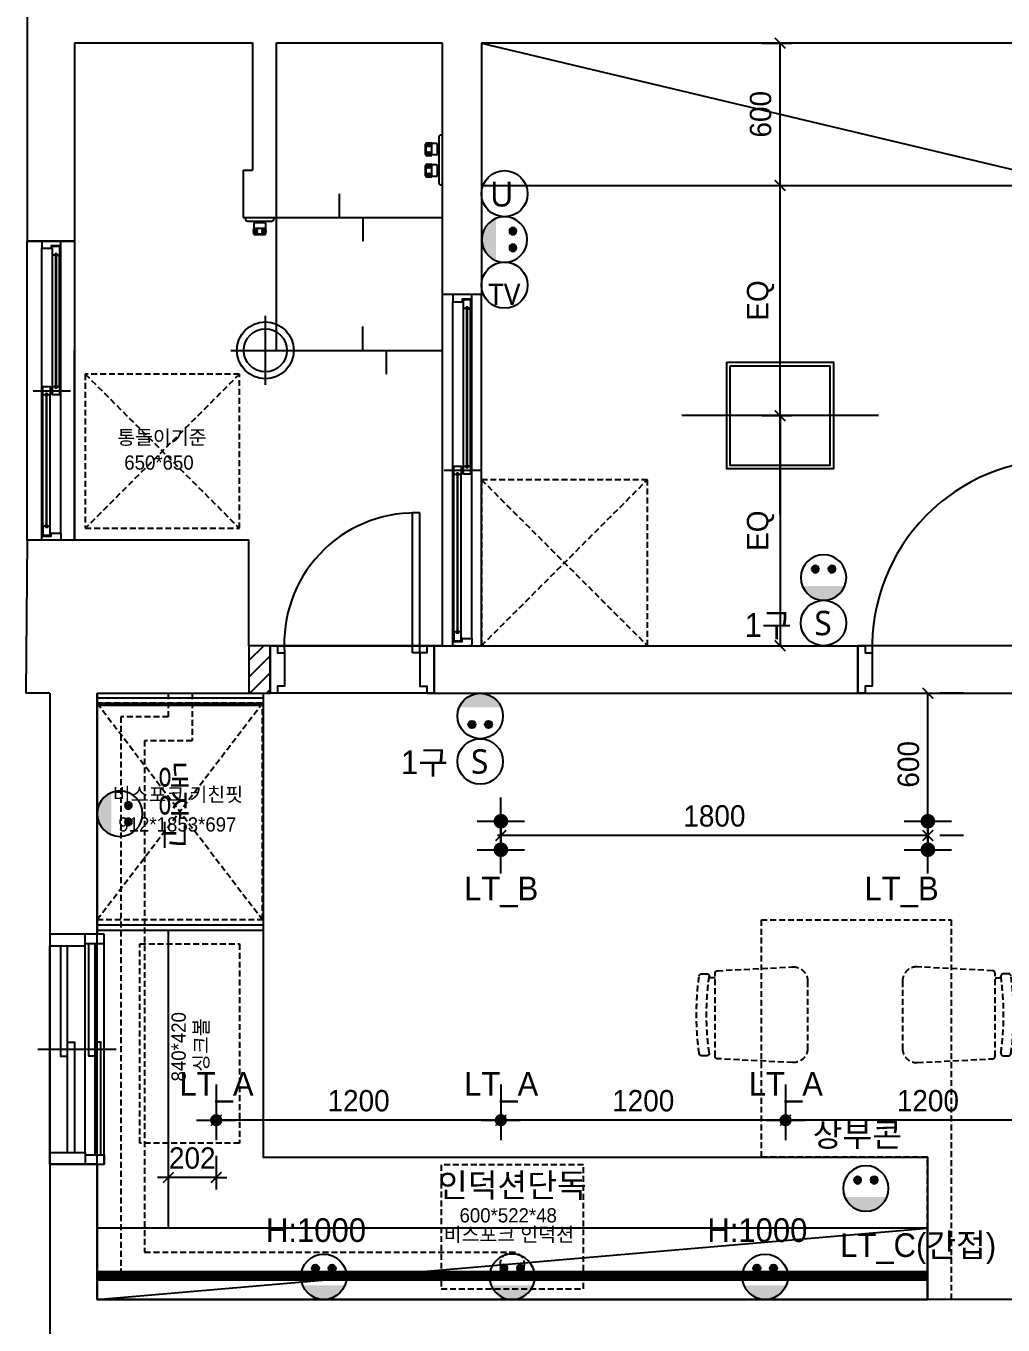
# Model space of a CAD drawing. Header units: inches. Extents: x 69359 to 144970, y -4972 to 56514.
# Drawn here: x 101406 to 105525, y 29108 to 34583 of the extents above; entities that cross this region are included whole.
import ezdxf
from ezdxf.enums import TextEntityAlignment as Align

# ---------------------------------------------------------------- set-up
doc = ezdxf.new("R2010")
doc.units = ezdxf.units.IN
doc.header["$LTSCALE"] = 50
doc.header["$MEASUREMENT"] = 0
doc.linetypes.add('DASHED', pattern=[0.75, 0.5, -0.25])
doc.linetypes.add('HID', pattern=[2.5, 1.5, -1])
for name, color, linetype in [('02-WAL', 2, 'Continuous'), ('03-WAL NEW', 3, 'Continuous'), ('04-WIN', 4, 'Continuous'), ('06-FUR', 6, 'Continuous'), ('06-LIGHT', 4, 'Continuous'), ('07-DIM', 5, 'Continuous'), ('07-DIM WAL', 5, 'Continuous'), ('CEIL-LIGHT', 7, 'Continuous'), ('fin', 5, 'Continuous'), ('FUR', 8, 'DASHED'), ('RC-LIGHT', 7, 'Continuous'), ('도면층4', 4, 'Continuous'), ('도면층5', 5, 'Continuous'), ('설비', 7, 'Continuous')]:
    doc.layers.add(name, color=color, linetype=linetype)
doc.styles.get("Standard").update_dxf_attribs({"font": 'txt.shx', "bigfont": 'whgtxt.shx'})
doc.styles.add('YOURNAME', font='HY울릉도M.TTF')
doc.styles.add('코레일둥고', font='Korail_Round_Gothic_Medium.ttf')
doc.dimstyles.new('YOURNAME-50', dxfattribs={"dimscale": 50, "dimtxt": 1.8, "dimasz": 0.9, "dimexe": 1, "dimexo": 3, "dimgap": 0.7, "dimtad": 1, "dimdec": 0, "dimzin": 0, "dimdsep": 46, "dimtxsty": 'YOURNAME', "dimblk": 'ARCHTICK', "dimcen": 0, "dimclrd": 1, "dimclre": 1, "dimclrt": 7, "dimadec": 0, "dimazin": 0, "dimtfac": 1, "dimtdec": 0, "dimtix": 1, "dimtmove": 2, "dimatfit": 3, "dimldrblk": 'ARCHTICK', "dimfxl": 1, "dimtolj": 1, "dimtzin": 0, "dimarcsym": 0})

# ---------------------------------------------------------------- blocks, each defined once
blk = doc.blocks.new('A$C004A4CAE')
at = {"layer": 'fin', "color": 6}
for p, q in [((36, 69), (36, 70)), ((84, 69), (36, 69)), ((51, 63), (36, 63)), ((51, 57), (36, 57)), ((82, 72), (38, 72)), ((84, 63), (69, 63)), ((84, 57), (69, 57)), ((84, 69), (84, 70)), ((126, 69), (126, 70)), ((174, 69), (126, 69)), ((141, 63), (126, 63)), ((141, 57), (126, 57)), ((172, 72), (128, 72)), ((174, 63), (159, 63)), ((174, 57), (159, 57)), ((174, 69), (174, 70)), ((0, 0), (0, 5)), ((200, 15), (10, 15)), ((51, 51), (36, 51)), ((36, 23), (36, 45)), ((84, 45), (36, 45)), ((82, 21), (38, 21)), ((43, 15), (43, 21)), ((84, 51), (69, 51)), ((77, 15), (77, 21)), ((84, 23), (84, 45)), ((141, 51), (126, 51)), ((174, 45), (126, 45)), ((126, 23), (126, 45)), ((172, 21), (128, 21)), ((133, 15), (133, 21)), ((174, 51), (159, 51)), ((167, 15), (167, 21)), ((174, 23), (174, 45)), ((210, 0), (210, 5))]:
    blk.add_line(p, q, dxfattribs=at)
for centre, radius, start, end in [((36, 66), 3, 90, 270), ((36, 60), 3, 90, 270), ((36, 54), 3, 90, 270), ((38, 70), 2, 90, 180), ((51, 66), 3, 90, 270), ((51, 60), 3, 90, 270), ((51, 54), 3, 90, 270), ((69, 66), 3, 270, 90), ((69, 60), 3, 270, 90), ((69, 54), 3, 270, 90), ((82, 70), 2, 0, 90), ((84, 66), 3, 270, 90), ((84, 60), 3, 270, 90), ((84, 54), 3, 270, 90), ((126, 66), 3, 90, 270), ((126, 60), 3, 90, 270), ((126, 54), 3, 90, 270), ((128, 70), 2, 90, 180), ((141, 66), 3, 90, 270), ((141, 60), 3, 90, 270), ((141, 54), 3, 90, 270), ((159, 66), 3, 270, 90), ((159, 60), 3, 270, 90), ((159, 54), 3, 270, 90), ((172, 70), 2, 0, 90), ((174, 66), 3, 270, 90), ((174, 60), 3, 270, 90), ((174, 54), 3, 270, 90), ((10, 5), 10, 90, 180), ((36, 48), 3, 90, 270), ((38, 23), 2, 180, 270), ((51, 48), 3, 90, 270), ((69, 48), 3, 270, 90), ((82, 23), 2, 270, 0), ((84, 48), 3, 270, 90), ((126, 48), 3, 90, 270), ((128, 23), 2, 180, 270), ((141, 48), 3, 90, 270), ((159, 48), 3, 270, 90), ((172, 23), 2, 270, 0), ((174, 48), 3, 270, 90), ((200, 5), 10, 0, 90)]:
    blk.add_arc(centre, radius, start, end, dxfattribs=at)
blk = doc.blocks.new('flll')
at = {"layer": '03-WAL NEW'}
h = blk.add_hatch(dxfattribs=at)
h.set_pattern_fill('_USER', color=8, scale=50, angle=45, pattern_type=0)
h.set_pattern_definition([(45, (10, 0), (-35.35534, 35.35534), [])])
h.paths.add_polyline_path([(119160.3, 31243.2), (119070.3, 31243.2), (119070.3, 31043.2), (119160.3, 31043.2)])
blk.add_line((119185.3, 33048.2), (119885.3, 33048.2))
at = {"layer": '02-WAL'}
for p, q in [((118135.3, 33983.2), (118135.3, 32948.2)), ((118335.3, 33784.2), (118335.3, 32948.2)), ((118335.3, 33784.2), (119085.3, 33784.2)), ((119085.3, 33784.2), (119085.3, 33248.2)), ((119185.3, 33784.2), (119185.3, 33048.2)), ((119185.3, 33784.2), (119885.3, 33784.2)), ((119885.3, 33784.2), (119885.3, 32723.2)), ((122572.3, 33783.2), (120050.3, 33783.2)), ((120050.3, 33783.2), (120050.3, 32723.2)), ((119045.3, 33248.2), (119045.3, 33048.2)), ((119045.3, 33248.2), (119085.3, 33248.2)), ((119045.3, 33048.2), (119185.3, 33048.2)), ((118335.3, 32948.2), (118135.3, 32948.2)), ((120050.3, 32723.2), (119885.3, 32723.2)), ((118135.3, 31688.2), (118130.3, 31043.2)), ((119160.3, 31243.2), (119160.3, 31043.2)), ((119850.3, 31243.2), (119850.3, 31243.2)), ((119850.3, 31243.2), (121637.3, 31243.2)), ((119850.3, 31243.2), (119850.3, 31043.2)), ((121637.3, 31243.2), (121637.3, 31043.2)), ((118230.3, 31043.2), (118130.3, 31043.2)), ((118230.3, 31043.2), (118230.3, 30028.2)), ((118430.3, 31043.2), (118430.3, 30028.2)), ((118430.3, 31043.2), (119070.3, 31043.2)), ((119850.3, 31043.2), (121637.3, 31043.2)), ((118430.3, 30028.2), (118230.3, 30028.2)), ((118430.3, 29058.2), (118230.3, 29058.2)), ((118230.3, 29058.2), (118230.3, 28165.2)), ((118430.3, 29058.2), (118430.3, 28488.2)), ((122845.3, 28488.2), (118430.3, 28488.2))]:
    blk.add_line(p, q, dxfattribs=at)
at = {"layer": '02-WAL', "color": 7}
blk.add_lwpolyline([(119450.3, 33148.2), (119450.3, 33048.2), (119550.3, 33048.2), (119550.3, 32948.2)], dxfattribs=at)
at = {"layer": '02-WAL'}
blk.add_lwpolyline([(119070.3, 31243.2), (119070.3, 31688.2), (118135.3, 31688.2)], dxfattribs=at)
at = {"layer": '03-WAL NEW'}
blk.add_lwpolyline([(119160.3, 31243.2), (119070.3, 31243.2), (119070.3, 31043.2), (119160.3, 31043.2)], close=True, dxfattribs=at)
at = {"layer": '04-WIN'}
for p, q in [((118196.9, 31705.7), (118196.9, 32918.2)), ((118276.9, 31718.2), (118276.9, 32930.8)), ((118242.2, 32335.8), (118242.2, 32889.5)), ((118272.2, 32335.8), (118272.2, 32889.5)), ((119929.4, 31260.7), (119929.4, 32693.2)), ((120009.4, 31273.2), (120009.4, 32705.8)), ((119974.7, 32000.8), (119974.7, 32664.5)), ((120004.7, 32000.8), (120004.7, 32664.5)), ((118160.8, 32318.2), (118317.8, 32318.2)), ((118201.9, 31747.3), (118201.9, 32300.7)), ((118231.9, 31747.3), (118231.9, 32300.7)), ((119893.3, 31983.2), (120050.3, 31983.2)), ((119934.4, 31302.3), (119934.4, 31965.7)), ((119964.4, 31302.3), (119964.4, 31965.7)), ((118238, 31718.2), (118235.9, 31718.2)), ((119970.5, 31273.2), (119968.4, 31273.2)), ((118380.3, 29988.2), (118380.3, 30028.2)), ((118230.3, 29108.2), (118230.3, 29978.2)), ((118380.3, 29108.2), (118380.3, 29978.2)), ((118460.3, 29098.2), (118460.3, 29988.2)), ((118180.3, 29543.2), (118510.3, 29543.2)), ((118380.3, 29098.2), (118380.3, 29058.2))]:
    blk.add_line(p, q, dxfattribs=at)
for points in [[(118335.3, 31688.2), (118135.3, 31688.2), (118135.3, 32948.2), (118335.3, 32948.2)], [(118254, 32895.1), (118252.2, 32889.5), (118242.2, 32889.5), (118242.2, 32927.5), (118272.2, 32927.5), (118272.2, 32889.5), (118262.2, 32889.5), (118260.5, 32895.1)], [(118255.2, 32332.3), (118259.2, 32332.3), (118259.2, 32893), (118255.2, 32893)], [(120050.3, 32723.2), (119885.3, 32723.2), (119885.3, 31243.2), (120050.3, 31243.2)], [(119986.5, 32670.1), (119984.7, 32664.5), (119974.7, 32664.5), (119974.7, 32702.5), (120004.7, 32702.5), (120004.7, 32664.5), (119994.7, 32664.5), (119993, 32670.1)], [(119987.7, 31997.3), (119991.7, 31997.3), (119991.7, 32668), (119987.7, 32668)], [(118211.9, 32300.7), (118201.9, 32300.7), (118201.9, 32335.7), (118231.9, 32335.7), (118231.9, 32300.7), (118221.9, 32300.7), (118220.1, 32306.3), (118213.7, 32306.3)], [(118262.2, 32335.8), (118272.2, 32335.8), (118272.2, 32300.8), (118242.2, 32300.8), (118242.2, 32335.8), (118252.2, 32335.8), (118254, 32330.2), (118260.5, 32330.2)], [(119944.4, 31965.7), (119934.4, 31965.7), (119934.4, 32000.7), (119964.4, 32000.7), (119964.4, 31965.7), (119954.4, 31965.7), (119952.6, 31971.3), (119946.2, 31971.3)], [(119994.7, 32000.8), (120004.7, 32000.8), (120004.7, 31965.8), (119974.7, 31965.8), (119974.7, 32000.8), (119984.7, 32000.8), (119986.5, 31995.2), (119993, 31995.2)], [(118211.9, 31747.3), (118201.9, 31747.3), (118201.9, 31709.3), (118231.9, 31709.3), (118231.9, 31747.3), (118221.9, 31747.3), (118220.1, 31741.8), (118213.7, 31741.8)], [(119944.4, 31302.3), (119934.4, 31302.3), (119934.4, 31264.3), (119964.4, 31264.3), (119964.4, 31302.3), (119954.4, 31302.3), (119952.6, 31296.8), (119946.2, 31296.8)], [(118460.3, 30028.2), (118230.3, 30028.2), (118230.3, 29058.2), (118460.3, 29058.2)]]:
    blk.add_lwpolyline(points, close=True, dxfattribs=at)
for points in [[(118206, 32948.2), (118196.9, 32948.2), (118196.9, 32918.2), (118235.9, 32918.2), (118238, 32918.2), (118238, 32930.8), (118276.9, 32930.8), (118276.9, 32948.2), (118268, 32948.2)], [(118251.5, 32889.5), (118252.8, 32886.8), (118253.8, 32886.2), (118255.2, 32885.7)], [(118263, 32889.5), (118261.7, 32886.8), (118260.7, 32886.2), (118259.2, 32885.7)], [(119938.5, 32723.2), (119929.4, 32723.2), (119929.4, 32693.2), (119968.4, 32693.2), (119970.5, 32693.2), (119970.5, 32705.8), (120009.4, 32705.8), (120009.4, 32723.2), (120000.5, 32723.2)], [(119984, 32664.5), (119985.3, 32661.8), (119986.3, 32661.2), (119987.7, 32660.7)], [(119995.5, 32664.5), (119994.2, 32661.8), (119993.2, 32661.2), (119991.7, 32660.7)], [(118211.1, 32300.7), (118212.5, 32298), (118213.5, 32297.5), (118214.9, 32296.9)], [(118214.9, 32304.2), (118214.9, 31743.8), (118218.9, 31743.8), (118218.9, 32304.2), (118214.9, 32304.2), (118218.9, 32304.2)], [(118222.7, 32300.7), (118221.3, 32298), (118220.3, 32297.5), (118218.9, 32296.9)], [(118251.5, 32335.8), (118252.8, 32338.5), (118253.8, 32339), (118255.2, 32339.6)], [(118263, 32335.8), (118261.7, 32338.5), (118260.7, 32339), (118259.2, 32339.6)], [(119984, 32000.8), (119985.3, 32003.5), (119986.3, 32004), (119987.7, 32004.6)], [(119995.5, 32000.8), (119994.2, 32003.5), (119993.2, 32004), (119991.7, 32004.6)], [(119943.6, 31965.7), (119945, 31963), (119946, 31962.5), (119947.4, 31961.9)], [(119947.4, 31969.2), (119947.4, 31298.8), (119951.4, 31298.8), (119951.4, 31969.2), (119947.4, 31969.2), (119951.4, 31969.2)], [(119955.2, 31965.7), (119953.8, 31963), (119952.8, 31962.5), (119951.4, 31961.9)], [(118205.9, 31688.2), (118196.9, 31688.2), (118196.9, 31705.7), (118235.9, 31705.7), (118235.9, 31718.2), (118276.9, 31718.2), (118276.9, 31688.2), (118267.9, 31688.2)], [(118211.1, 31747.3), (118212.5, 31750), (118213.5, 31750.6), (118214.9, 31751.1)], [(118222.7, 31747.3), (118221.3, 31750), (118220.3, 31750.6), (118218.9, 31751.1)], [(119938.4, 31243.2), (119929.4, 31243.2), (119929.4, 31260.7), (119968.4, 31260.7), (119968.4, 31273.2), (120009.4, 31273.2), (120009.4, 31243.2), (120000.4, 31243.2)], [(119943.6, 31302.3), (119945, 31305), (119946, 31305.6), (119947.4, 31306.1)], [(119955.2, 31302.3), (119953.8, 31305), (119952.8, 31305.6), (119951.4, 31306.1)], [(118280.3, 30028.2), (118230.3, 30028.2), (118230.3, 29978.2), (118380.3, 29978.2), (118380.3, 29988.2), (118460.3, 29988.2), (118460.3, 30028.2)], [(118275.3, 29978.2), (118275.3, 29513.2), (118305.3, 29513.2), (118305.3, 29978.2)], [(118420.3, 29988.2), (118420.3, 29513.2), (118395.3, 29513.2), (118395.3, 29988.2)], [(118305.3, 29108.2), (118305.3, 29573.2), (118335.3, 29573.2), (118335.3, 29108.2)], [(118445.3, 29098.2), (118445.3, 29573.2), (118420.3, 29573.2), (118420.3, 29098.2)], [(118280.3, 29058.2), (118230.3, 29058.2), (118230.3, 29108.2), (118380.3, 29108.2), (118380.3, 29098.2), (118460.3, 29098.2), (118460.3, 29058.2)]]:
    blk.add_lwpolyline(points, dxfattribs=at)
at = {"layer": 'fin', "color": 6}
for p, q in [((119055.3, 33048.2), (119055.3, 33043.2)), ((119065.3, 33033.2), (119165.3, 33033.2)), ((119091.3, 33025.2), (119091.3, 33003.2)), ((119093.3, 33027.2), (119137.3, 33027.2)), ((119098.3, 33033.2), (119098.3, 33027.2)), ((119132.3, 33033.2), (119132.3, 33027.2)), ((119139.3, 33025.2), (119139.3, 33003.2)), ((119175.3, 33048.2), (119175.3, 33043.2)), ((119091.3, 33003.2), (119139.3, 33003.2)), ((119091.3, 32997.2), (119106.3, 32997.2)), ((119091.3, 32991.2), (119106.3, 32991.2)), ((119091.3, 32985.2), (119106.3, 32985.2)), ((119091.3, 32979.2), (119139.3, 32979.2)), ((119091.3, 32979.2), (119091.3, 32978.3)), ((119093.3, 32976.3), (119137.3, 32976.3)), ((119124.3, 32997.2), (119139.3, 32997.2)), ((119124.3, 32991.2), (119139.3, 32991.2)), ((119124.3, 32985.2), (119139.3, 32985.2)), ((119139.3, 32979.2), (119139.3, 32978.3))]:
    blk.add_line(p, q, dxfattribs=at)
for centre, radius, start, end in [((119065.3, 33043.2), 10, 180, 270), ((119093.3, 33025.2), 2, 90, 180), ((119137.3, 33025.2), 2, 0, 90), ((119165.3, 33043.2), 10, 270, 0), ((119091.3, 33000.2), 3, 90, 270), ((119091.3, 32994.2), 3, 90, 270), ((119091.3, 32988.2), 3, 90, 270), ((119091.3, 32982.2), 3, 90, 270), ((119093.3, 32978.3), 2, 180, 270), ((119106.3, 33000.2), 3, 90, 270), ((119106.3, 32994.2), 3, 90, 270), ((119106.3, 32988.2), 3, 90, 270), ((119106.3, 32982.2), 3, 90, 270), ((119124.3, 33000.2), 3, 270, 90), ((119124.3, 32994.2), 3, 270, 90), ((119124.3, 32988.2), 3, 270, 90), ((119124.3, 32982.2), 3, 270, 90), ((119137.3, 32978.3), 2, 270, 0), ((119139.3, 33000.2), 3, 270, 90), ((119139.3, 32994.2), 3, 270, 90), ((119139.3, 32988.2), 3, 270, 90), ((119139.3, 32982.2), 3, 270, 90)]:
    blk.add_arc(centre, radius, start, end, dxfattribs=at)
at = {"layer": '도면층4'}
for p, q in [((119760.3, 31213.2), (119760.3, 31803.2)), ((119790.3, 31803.2), (119760.3, 31803.2)), ((119790.3, 31213.2), (119790.3, 31803.2)), ((119160.3, 31243.2), (119850.3, 31243.2)), ((119790.3, 31213.2), (119760.3, 31213.2)), ((122572.3, 31243.2), (121637.3, 31243.2)), ((119850.3, 31043.2), (119160.3, 31043.2)), ((121637.3, 31043.2), (122572.3, 31043.2))]:
    blk.add_line(p, q, dxfattribs=at)
for points in [[(119160.3, 31243.2), (119190.3, 31243.2), (119190.3, 31213.2), (119220.3, 31213.2), (119220.3, 31073.2), (119190.3, 31073.2), (119190.3, 31043.2), (119160.3, 31043.2), (119160.3, 31243.2)], [(119850.3, 31243.2), (119820.3, 31243.2), (119820.3, 31213.2), (119790.3, 31213.2), (119790.3, 31073.2), (119820.3, 31073.2), (119820.3, 31043.2), (119850.3, 31043.2), (119850.3, 31243.2)], [(121637.3, 31243.2), (121667.3, 31243.2), (121667.3, 31213.2), (121697.3, 31213.2), (121697.3, 31073.2), (121667.3, 31073.2), (121667.3, 31043.2), (121637.3, 31043.2), (121637.3, 31243.2)]]:
    blk.add_lwpolyline(points, dxfattribs=at)
at = {"layer": '도면층5'}
for centre, radius, start, end in [((122489.9, 31235.3), 792.9, 89.4505, 181.5988), ((119769.5, 31252.6), 550.6, 89.3748, 184.1053)]:
    blk.add_arc(centre, radius, start, end, dxfattribs=at)
at = {"rotation": 90}
blk.add_blockref('A$C004A4CAE', (119885.3, 33185.6), dxfattribs=at)
blk = doc.blocks.new('ggetg')
at = {"layer": 'FUR'}
blk.add_line((-181607.8, -178117.2), (-181607.8, -178142.9), dxfattribs=at)
for points in [[(-181587.3, -178117.2, 0.399285), (-181577.3, -178107.8), (-181561, -177790.3, 0.429301), (-181620.9, -177727.2), (-181904.6, -177727.2, 0.429301), (-181964.5, -177790.3), (-181948.2, -178107.8, 0.399285), (-181938.3, -178117.2)], [(-181923.9, -178142, 0.455835), (-181935.3, -178151.9), (-181935.3, -178174.5, 0.37479), (-181926.7, -178184.4, 0.068331), (-181598.8, -178184.4, 0.37479), (-181590.2, -178174.5), (-181590.2, -178151.9, 0.455835), (-181601.6, -178142, -0.070108)]]:
    blk.add_lwpolyline(points, format="xyb", close=True, dxfattribs=at)
blk = doc.blocks.new('fffer')
at = {"layer": '03-WAL NEW', "color": 8}
blk.add_line((102461.3, 33775.5), (102461.3, 33215.5), dxfattribs=at)
for points in [[(102824.5, 33315.5), (102824.5, 33215.5), (102924.5, 33215.5), (102924.5, 33115.5)], [(102461.3, 33215.5), (103161.3, 33215.5), (103161.3, 31970.5), (102346.3, 31970.5), (102346.3, 32415.5), (101606.3, 32415.5)], [(101611.3, 32415.5), (101611.3, 33215.5)]]:
    blk.add_lwpolyline(points, dxfattribs=at)
at = {"layer": '06-FUR', "color": 8}
for p, q in [((101706.3, 31750.5), (102406.3, 31750.5)), ((101706.3, 31728.5), (102406.3, 31728.5)), ((101706.3, 31720.5), (102406.3, 31720.5)), ((101706.3, 31720.5), (102406.3, 31720.5)), ((101706.3, 30794.5), (102406.3, 30794.5)), ((101706.3, 30772.5), (102406.3, 30772.5))]:
    blk.add_line(p, q, dxfattribs=at)
for points in [[(103326.3, 34510.5), (103326.3, 33910.5), (105848.3, 33910.5), (105848.3, 34510.5), (103326.3, 34510.5), (105848.3, 33910.5)], [(101706.3, 31770.5), (102406.3, 31770.5), (102406.3, 29815.5), (105206.3, 29815.5), (105206.3, 29215.5), (101706.3, 29215.5), (101706.3, 31770.5)], [(101706.3, 30772.5), (102006.3, 30772.5), (102006.3, 29515.5), (101706.3, 29515.5), (101706.3, 30772.5)], [(101706.3, 29215.5), (105206.3, 29215.5), (105206.3, 29515.5), (101706.3, 29515.5), (101706.3, 29215.5), (105206.3, 29515.5)]]:
    blk.add_lwpolyline(points, dxfattribs=at)
at = {"layer": 'FUR', "color": 8}
for p, q in [((101656.3, 33115.5), (102306.3, 32465.5)), ((102306.3, 33115.5), (101656.3, 32465.5)), ((101706.3, 30816.5), (102403.3, 31728.5)), ((101706.3, 31728.5), (102403.3, 30816.5))]:
    blk.add_line(p, q, dxfattribs=at)
at = {"layer": 'FUR'}
for p, q in [((103326.3, 31970.5), (104026.3, 32670.5)), ((103326.3, 32670.5), (104026.3, 31970.5))]:
    blk.add_line(p, q, dxfattribs=at)
at = {"layer": 'FUR', "color": 8}
for points in [[(101656.3, 32465.5), (102306.3, 32465.5), (102306.3, 33115.5), (101656.3, 33115.5)], [(101706.3, 31728.5), (101706.3, 30816.5), (102403.3, 30816.5), (102403.3, 31728.5)], [(102306.3, 30714), (102306.3, 29874), (101886.3, 29874), (101886.3, 30714)], [(103156.3, 29261.1), (103756.3, 29261.1), (103756.3, 29783.1), (103156.3, 29783.1)]]:
    blk.add_lwpolyline(points, close=True, dxfattribs=at)
at = {"layer": 'FUR'}
blk.add_lwpolyline([(103326.3, 31970.5), (104026.3, 31970.5), (104026.3, 32670.5), (103326.3, 32670.5)], close=True, dxfattribs=at)
at = {"layer": 'FUR', "color": 30}
for points in [[(102006.3, 31770.5), (102006.3, 31670.5), (101806.3, 31670.5), (101806.3, 29315.5), (103456.3, 29315.5)], [(102106.3, 31770.5), (102106.3, 31570.5), (101906.3, 31570.5), (101906.3, 29415.5), (103456.3, 29415.5)]]:
    blk.add_lwpolyline(points, dxfattribs=at)
at = {"layer": 'FUR'}
blk.add_lwpolyline([(104506.3, 29815.5), (104506.3, 30815.5), (105306.3, 30815.5), (105306.3, 29215.5), (105206.3, 29215.5), (105206.3, 29815.5), (104506.3, 29815.5)], dxfattribs=at)
at = {"layer": 'FUR', "color": 30}
blk.add_circle((103456.3, 29365.5), 50, dxfattribs=at)
at = {"color": 8}
blk.add_blockref('flll', (-16724, 727.3), dxfattribs=at)
at = {"layer": 'FUR', "xscale": -1, "rotation": 270}
blk.add_blockref('ggetg', (282428.5, 212178.3), dxfattribs=at)
at = {"layer": 'FUR', "rotation": 89.99999999999999}
blk.add_blockref('ggetg', (-72626, 212178.3), dxfattribs=at)
at = {"layer": 'FUR', "style": '코레일둥고'}
for s, p in [('통돌이기준', (101791, 32819)), ('650*650', (101820.7, 32712.7)), ('600*522*48', (103233.9, 29540.2)), ('비스포크 인덕션', (103167.4, 29459.4))]:
    blk.add_text(s, height=60, dxfattribs=at).set_placement(p)
at = {"layer": 'FUR', "color": 8, "style": '코레일둥고'}
for s, p in [('비스포크 키친핏', (101772.4, 31314)), ('912*1853*697', (101795.7, 31187.6))]:
    blk.add_text(s, height=60, dxfattribs=at).set_placement(p)
at = {"layer": 'FUR', "style": '코레일둥고'}
blk.add_text('840*420', height=60, rotation=90, dxfattribs=at).set_placement((102079.7, 30134.4))
at = {"layer": 'FUR', "color": 8, "style": '코레일둥고'}
blk.add_text('싱크볼', height=60, rotation=90, dxfattribs=at).set_placement((102174.6, 30174.7))
blk = doc.blocks.new('600f')
at = {"layer": 'CEIL-LIGHT', "color": 1}
for p, q in [((110044.5, 32274.5), (110044.5, 33380.4)), ((110597.5, 32827.4), (109491.6, 32827.4))]:
    blk.add_line(p, q, dxfattribs=at)
at = {"layer": 'CEIL-LIGHT', "color": 4}
blk.add_lwpolyline([(109744.5, 33127.4), (110344.5, 33127.4), (110344.5, 32527.4), (109744.5, 32527.4), (109744.5, 33127.4)], dxfattribs=at)
at = {"layer": 'CEIL-LIGHT', "color": 8}
blk.add_lwpolyline([(109764.5, 33107.4), (110324.5, 33107.4), (110324.5, 32547.4), (109764.5, 32547.4)], close=True, dxfattribs=at)
blk = doc.blocks.new('RRHREU')
at = {"color": 1, "linetype": 'Continuous'}
for p, q in [((119141.7, 54330.2), (119141.7, 54530.2)), ((119041.7, 54430.2), (119241.7, 54430.2))]:
    blk.add_line(p, q, dxfattribs=at)
at = {"layer": 'RC-LIGHT'}
for radius in [82.5, 62.5]:
    blk.add_circle((119141.7, 54430.2), radius, dxfattribs=at)
blk = doc.blocks.new('egoo')
at = {"layer": '설비'}
h = blk.add_hatch(color=140, dxfattribs=at)
edge = h.paths.add_edge_path()
edge.add_arc((1015645.3, 443433.7), 22.3, 0, 360)
h = blk.add_hatch(color=140, dxfattribs=at)
edge = h.paths.add_edge_path()
edge.add_arc((1015747.7, 443433.7), 22.3, 0, 360)
h = blk.add_hatch(color=140, dxfattribs=at)
edge = h.paths.add_edge_path()
edge.add_line((1015826.3, 443329.1), (1015566.6, 443329.1))
edge.add_ellipse((1015696.5, 443381.5), major_axis=(99, 99), ratio=1, start_angle=156.95778, end_angle=293.04222)
at = {"layer": '설비', "color": 140}
for centre, radius in [((1015696.5, 443381.5), 140), ((1015645.3, 443433.7), 22.3), ((1015747.7, 443433.7), 22.3)]:
    blk.add_circle(centre, radius, dxfattribs=at)
blk = doc.blocks.new('2DLSCL')
h = blk.add_hatch(color=256)
h.dxf.hatch_style = 1
edge = h.paths.add_edge_path()
edge.add_arc((36127.3, 44397.2), 26, 0, 360, ccw=False)
h = blk.add_hatch(color=256)
h.dxf.hatch_style = 1
edge = h.paths.add_edge_path()
edge.add_arc((36227.3, 44397.2), 26, 0, 360, ccw=False)
at = {"color": 1, "linetype": 'Continuous'}
for p, q in [((36127.3, 44480.5), (36127.3, 44313.9)), ((36227.3, 44480.5), (36227.3, 44313.9)), ((36210.6, 44397.2), (36044, 44397.2)), ((36310.6, 44397.2), (36144, 44397.2))]:
    blk.add_line(p, q, dxfattribs=at)
blk.add_lwpolyline([(36127.3, 44397.2), (36227.3, 44397.2), (36177.3, 44397.2), (36177.3, 44408.9)], dxfattribs=at)
blk = doc.blocks.new('fffdad')
h = blk.add_hatch(color=256)
h.dxf.hatch_style = 1
edge = h.paths.add_edge_path()
edge.add_arc((39399.3, 38618.2), 26, 90, 450, ccw=False)
at = {"color": 1, "linetype": 'Continuous'}
for p, q in [((39399.3, 38701.6), (39399.3, 38534.9)), ((39316, 38618.2), (39482.6, 38618.2))]:
    blk.add_line(p, q, dxfattribs=at)
blk = doc.blocks.new('_ArchTick')
at = {"color": 0, "linetype": 'ByBlock', "const_width": 0.15}
blk.add_lwpolyline([(-0.5, -0.5), (0.5, 0.5)], dxfattribs=at)
blk = doc.blocks.new('*D102')
at = {"layer": '07-DIM', "color": 1, "lineweight": -2, "transparency": 16777216}
for p, q in [((105208.3, 31171), (105208.3, 31770.5)), ((105358.3, 31770.5), (105258.3, 31770.5)), ((105358.3, 31171), (105258.3, 31171))]:
    blk.add_line(p, q, dxfattribs=at)
at = {"layer": 'Defpoints', "color": 0, "transparency": 16777216}
for p in [(105208.3, 31770.5), (105208.3, 31770.5), (105208.3, 31171)]:
    blk.add_point(p, dxfattribs=at)
at = {"layer": '07-DIM', "color": 1, "lineweight": -2, "transparency": 16777216, "xscale": 45, "yscale": 45, "zscale": 45}
for p, rotation in [((105208.3, 31770.5), 90), ((105208.3, 31171), 270)]:
    blk.add_blockref('_ArchTick', p, dxfattribs=dict(at, rotation=rotation))
at = {"layer": '07-DIM', "color": 7, "transparency": 16777216, "insert": (105126.4, 31470.8), "char_height": 90, "attachment_point": 5, "rotation": 90, "style": 'YOURNAME'}
blk.add_mtext('\\A1;600', dxfattribs=at)
blk = doc.blocks.new('*D114')
at = {"layer": '07-DIM', "color": 1, "lineweight": -2, "transparency": 16777216}
for p, q in [((105208.3, 31171), (103408.3, 31171)), ((103408.3, 31021), (103408.3, 31121)), ((105208.3, 31021), (105208.3, 31121))]:
    blk.add_line(p, q, dxfattribs=at)
at = {"layer": 'Defpoints', "color": 0, "transparency": 16777216}
for p in [(103408.3, 31171), (103408.3, 31171), (105208.3, 31171)]:
    blk.add_point(p, dxfattribs=at)
at = {"layer": '07-DIM', "color": 1, "lineweight": -2, "transparency": 16777216, "xscale": 45, "yscale": 45, "zscale": 45, "rotation": 180}
blk.add_blockref('_ArchTick', (103408.3, 31171), dxfattribs=at)
at = {"layer": '07-DIM', "color": 1, "lineweight": -2, "transparency": 16777216, "xscale": 45, "yscale": 45, "zscale": 45}
blk.add_blockref('_ArchTick', (105208.3, 31171), dxfattribs=at)
at = {"layer": '07-DIM', "color": 7, "transparency": 16777216, "insert": (104308.3, 31252.9), "char_height": 90, "attachment_point": 5, "style": 'YOURNAME'}
blk.add_mtext('\\A1;1800', dxfattribs=at)
blk = doc.blocks.new('*D116')
at = {"layer": '07-DIM', "color": 1, "lineweight": -2, "transparency": 16777216}
for p, q in [((104608.3, 30121), (104608.3, 30021)), ((105808.3, 30121), (105808.3, 30021)), ((105808.3, 29971), (104608.3, 29971))]:
    blk.add_line(p, q, dxfattribs=at)
at = {"layer": 'Defpoints', "color": 0, "transparency": 16777216}
for p in [(104608.3, 29971), (104608.3, 29971), (105808.3, 29971)]:
    blk.add_point(p, dxfattribs=at)
at = {"layer": '07-DIM', "color": 1, "lineweight": -2, "transparency": 16777216, "xscale": 45, "yscale": 45, "zscale": 45, "rotation": 180}
blk.add_blockref('_ArchTick', (104608.3, 29971), dxfattribs=at)
at = {"layer": '07-DIM', "color": 1, "lineweight": -2, "transparency": 16777216, "xscale": 45, "yscale": 45, "zscale": 45}
blk.add_blockref('_ArchTick', (105808.3, 29971), dxfattribs=at)
at = {"layer": '07-DIM', "color": 7, "transparency": 16777216, "insert": (105208.3, 30052.8), "char_height": 90, "attachment_point": 5, "style": 'YOURNAME'}
blk.add_mtext('\\A1;1200', dxfattribs=at)
blk = doc.blocks.new('*D117')
at = {"layer": '07-DIM', "color": 1, "lineweight": -2, "transparency": 16777216}
for p, q in [((103408.3, 30121), (103408.3, 30021)), ((104608.3, 30121), (104608.3, 30021)), ((104608.3, 29971), (103408.3, 29971))]:
    blk.add_line(p, q, dxfattribs=at)
at = {"layer": 'Defpoints', "color": 0, "transparency": 16777216}
for p in [(103408.3, 29971), (103408.3, 29971), (104608.3, 29971)]:
    blk.add_point(p, dxfattribs=at)
at = {"layer": '07-DIM', "color": 1, "lineweight": -2, "transparency": 16777216, "xscale": 45, "yscale": 45, "zscale": 45, "rotation": 180}
blk.add_blockref('_ArchTick', (103408.3, 29971), dxfattribs=at)
at = {"layer": '07-DIM', "color": 1, "lineweight": -2, "transparency": 16777216, "xscale": 45, "yscale": 45, "zscale": 45}
blk.add_blockref('_ArchTick', (104608.3, 29971), dxfattribs=at)
at = {"layer": '07-DIM', "color": 7, "transparency": 16777216, "insert": (104008.3, 30052.8), "char_height": 90, "attachment_point": 5, "style": 'YOURNAME'}
blk.add_mtext('\\A1;1200', dxfattribs=at)
blk = doc.blocks.new('*D118')
at = {"layer": '07-DIM', "color": 1, "lineweight": -2, "transparency": 16777216}
for p, q in [((102208.3, 30121), (102208.3, 30021)), ((103408.3, 30121), (103408.3, 30021)), ((103408.3, 29971), (102208.3, 29971))]:
    blk.add_line(p, q, dxfattribs=at)
at = {"layer": 'Defpoints', "color": 0, "transparency": 16777216}
for p in [(102208.3, 29971), (102208.3, 29971), (103408.3, 29971)]:
    blk.add_point(p, dxfattribs=at)
at = {"layer": '07-DIM', "color": 1, "lineweight": -2, "transparency": 16777216, "xscale": 45, "yscale": 45, "zscale": 45, "rotation": 180}
blk.add_blockref('_ArchTick', (102208.3, 29971), dxfattribs=at)
at = {"layer": '07-DIM', "color": 1, "lineweight": -2, "transparency": 16777216, "xscale": 45, "yscale": 45, "zscale": 45}
blk.add_blockref('_ArchTick', (103408.3, 29971), dxfattribs=at)
at = {"layer": '07-DIM', "color": 7, "transparency": 16777216, "insert": (102808.3, 30052.8), "char_height": 90, "attachment_point": 5, "style": 'YOURNAME'}
blk.add_mtext('\\A1;1200', dxfattribs=at)
blk = doc.blocks.new('TV')
at = {"layer": '설비', "color": 140}
blk.add_circle((146226.7, 46947.4), 140, dxfattribs=at)
at = {"layer": '설비', "color": 140, "insert": (146088.1, 46827.7), "char_height": 130, "attachment_point": 7}
blk.add_mtext_dynamic_manual_height_columns('\\pxsm1,qc;{\\fMalgun Gothic|b0|i0|c129|p50;TV}', width=275.64, gutter_width=1, heights=[0], dxfattribs=at)
blk = doc.blocks.new('utp')
at = {"layer": '설비', "color": 140}
blk.add_circle((372927.5, -86920.8), 140, dxfattribs=at)
at = {"layer": '설비', "color": 140, "insert": (372982.3, -87000.6), "char_height": 150, "attachment_point": 9}
blk.add_mtext_dynamic_manual_height_columns('{\\fMalgun Gothic|b0|i0|c129|p50;U}', width=275.64, gutter_width=1, heights=[0], dxfattribs=at)
blk = doc.blocks.new('swich')
at = {"layer": '설비', "color": 140}
blk.add_circle((372828.6, -86554.1), 84, dxfattribs=at)
at = {"layer": '설비', "color": 140, "insert": (372858.7, -86509.1), "char_height": 90, "attachment_point": 3}
blk.add_mtext_dynamic_manual_height_columns('{\\fMalgun Gothic|b0|i0|c129|p50;S}', width=143.497, gutter_width=1, heights=[0], dxfattribs=at)
blk = doc.blocks.new('*D225')
at = {"layer": '07-DIM', "color": 1, "lineweight": -2, "transparency": 16777216}
for p, q in [((104510.1, 33910.5), (104635.1, 33910.5)), ((104585.1, 32940.5), (104585.1, 33910.5)), ((104510.1, 32940.5), (104635.1, 32940.5))]:
    blk.add_line(p, q, dxfattribs=at)
at = {"layer": 'Defpoints', "color": 0, "transparency": 16777216}
for p in [(104360.1, 33910.5), (104585.1, 33910.5), (104360.1, 32940.5)]:
    blk.add_point(p, dxfattribs=at)
at = {"layer": '07-DIM', "color": 1, "lineweight": -2, "transparency": 16777216, "xscale": 45, "yscale": 45, "zscale": 45}
for p, rotation in [((104585.1, 33910.5), 90), ((104585.1, 32940.5), 270)]:
    blk.add_blockref('_ArchTick', p, dxfattribs=dict(at, rotation=rotation))
at = {"layer": '07-DIM', "color": 7, "transparency": 16777216, "insert": (104503, 33425.5), "char_height": 90, "attachment_point": 5, "rotation": 90, "style": 'YOURNAME'}
blk.add_mtext('\\A1;EQ', dxfattribs=at)
blk = doc.blocks.new('*D226')
at = {"layer": '07-DIM', "color": 1, "lineweight": -2, "transparency": 16777216}
for p, q in [((104510.1, 32940.5), (104635.1, 32940.5)), ((104585.1, 32940.5), (104585.1, 31970.5)), ((104510.1, 31970.5), (104635.1, 31970.5))]:
    blk.add_line(p, q, dxfattribs=at)
at = {"layer": 'Defpoints', "color": 0, "transparency": 16777216}
for p in [(104360.1, 32940.5), (104360.1, 31970.5), (104585.1, 31970.5)]:
    blk.add_point(p, dxfattribs=at)
at = {"layer": '07-DIM', "color": 1, "lineweight": -2, "transparency": 16777216, "xscale": 45, "yscale": 45, "zscale": 45}
for p, rotation in [((104585.1, 32940.5), 90), ((104585.1, 31970.5), 270)]:
    blk.add_blockref('_ArchTick', p, dxfattribs=dict(at, rotation=rotation))
at = {"layer": '07-DIM', "color": 7, "transparency": 16777216, "insert": (104503, 32455.5), "char_height": 90, "attachment_point": 5, "rotation": 90, "style": 'YOURNAME'}
blk.add_mtext('\\A1;EQ', dxfattribs=at)
blk = doc.blocks.new('*D227')
at = {"layer": '07-DIM', "color": 1, "lineweight": -2, "transparency": 16777216}
for p, q in [((104510.1, 34510.5), (104635.1, 34510.5)), ((104585.1, 33910.5), (104585.1, 34510.5)), ((104510.1, 33910.5), (104635.1, 33910.5))]:
    blk.add_line(p, q, dxfattribs=at)
at = {"layer": 'Defpoints', "color": 0, "transparency": 16777216}
for p in [(104360.1, 34510.5), (104585.1, 34510.5), (104360.1, 33910.5)]:
    blk.add_point(p, dxfattribs=at)
at = {"layer": '07-DIM', "color": 1, "lineweight": -2, "transparency": 16777216, "xscale": 45, "yscale": 45, "zscale": 45}
for p, rotation in [((104585.1, 34510.5), 90), ((104585.1, 33910.5), 270)]:
    blk.add_blockref('_ArchTick', p, dxfattribs=dict(at, rotation=rotation))
at = {"layer": '07-DIM', "color": 7, "transparency": 16777216, "insert": (104503.2, 34210.5), "char_height": 90, "attachment_point": 5, "rotation": 90, "style": 'YOURNAME'}
blk.add_mtext('\\A1;600', dxfattribs=at)
blk = doc.blocks.new('*D275')
at = {"layer": '07-DIM WAL', "color": 1, "lineweight": -2, "transparency": 16777216}
for p, q in [((102006.3, 29821), (102006.3, 29679.5)), ((102208.3, 29821), (102208.3, 29679.5)), ((102006.3, 29729.5), (101961.3, 29729.5)), ((102208.3, 29729.5), (102006.3, 29729.5)), ((102208.3, 29729.5), (102253.3, 29729.5))]:
    blk.add_line(p, q, dxfattribs=at)
at = {"layer": 'Defpoints', "color": 0, "transparency": 16777216}
for p in [(102006.3, 29971), (102208.3, 29971), (102006.3, 29729.5)]:
    blk.add_point(p, dxfattribs=at)
at = {"layer": '07-DIM WAL', "color": 1, "lineweight": -2, "transparency": 16777216, "xscale": 45, "yscale": 45, "zscale": 45}
blk.add_blockref('_ArchTick', (102006.3, 29729.5), dxfattribs=at)
at = {"layer": '07-DIM WAL', "color": 1, "lineweight": -2, "transparency": 16777216, "xscale": 45, "yscale": 45, "zscale": 45, "rotation": 180}
blk.add_blockref('_ArchTick', (102208.3, 29729.5), dxfattribs=at)
at = {"layer": '07-DIM WAL', "color": 7, "transparency": 16777216, "insert": (102107.3, 29811.3), "char_height": 90, "attachment_point": 5, "style": 'YOURNAME'}
blk.add_mtext('\\A1;202', dxfattribs=at)
blk = doc.blocks.new('redcon')
at = {"layer": '설비'}
h = blk.add_hatch(color=10, dxfattribs=at)
edge = h.paths.add_edge_path()
edge.add_line((9979.6, 15606.7), (9801.8, 15606.7))
edge.add_ellipse((9890.7, 15570.8), major_axis=(67.8, -67.8), ratio=1, start_angle=66.9578, end_angle=203.0422, ccw=False)
h = blk.add_hatch(color=10, dxfattribs=at)
edge = h.paths.add_edge_path()
edge.add_arc((9855.7, 15535), 15.3, 0, 360)
h = blk.add_hatch(color=10, dxfattribs=at)
edge = h.paths.add_edge_path()
edge.add_arc((9925.7, 15535), 15.3, 0, 360)
at = {"layer": '설비', "color": 10}
for centre, radius in [((9890.7, 15570.8), 95.8), ((9855.7, 15535), 15.3), ((9925.7, 15535), 15.3)]:
    blk.add_circle(centre, radius, dxfattribs=at)

msp = doc.modelspace()

# ---------------------------------------------------------------- linework, layer by layer
at = {"layer": '06-LIGHT', "color": 10, "linetype": 'HID', "const_width": 43.2}
msp.add_lwpolyline([(105206.3, 29315.5), (101706.3, 29315.5)], dxfattribs=at)

# ---------------------------------------------------------------- block references
at = {"layer": '06-FUR'}
msp.add_blockref('fffer', (0, 0), dxfattribs=at)
at = {"layer": '06-LIGHT', "xscale": -1.2, "yscale": 1.2, "zscale": 1.2, "rotation": 90}
for p in [(156684.9, 74583.8), (158484.9, 74583.8)]:
    msp.add_blockref('2DLSCL', p, dxfattribs=at)
at = {"layer": '06-LIGHT'}
for p in [(62809, -8647.2), (64009, -8647.2), (65209, -8647.2)]:
    msp.add_blockref('fffdad', p, dxfattribs=at)
at = {"layer": '07-DIM WAL', "xscale": 0.75, "yscale": 0.75, "zscale": 0.75}
msp.add_blockref('600f', (22051.7, 8320), dxfattribs=at)
at = {"layer": 'RC-LIGHT', "color": 140, "yscale": 0.6845238224412213, "zscale": 0.6845238224412213}
for p, xscale, rotation in [((-200081.7, -661585.9), -0.6845238224412213, 270), ((798589.7, 335179.9), 0.6845238224412213, 180)]:
    msp.add_blockref('egoo', p, dxfattribs=dict(at, xscale=xscale, rotation=rotation))
at = {"layer": 'RC-LIGHT'}
for name, p, xscale, yscale, zscale in [('TV', (1877.1, 887.6), 0.6944444444444445, 0.6944444444444445, 0.6944444444444445), ('RRHREU', (-70881.5, -45955.7), 1.454545454545455, 1.454545454545455, 1.454545454545455)]:
    msp.add_blockref(name, p, dxfattribs=dict(at, xscale=xscale, yscale=yscale, zscale=zscale))
at = {"layer": 'RC-LIGHT', "color": 140, "yscale": 0.6845238224412213, "zscale": 0.6845238224412213}
for p, xscale in [((800037.1, -271247.1), -0.6845238224412213), ((-592606.9, -274193.8), 0.6845238224412213), ((-590746.3, -274193.8), 0.6845238224412213)]:
    msp.add_blockref('egoo', p, dxfattribs=dict(at, xscale=xscale))
at = {"layer": '설비', "color": 253, "true_color": 0x95d0ad, "xscale": 0.6944444444444445, "yscale": 0.6944444444444445, "zscale": 0.6944444444444445}
msp.add_blockref('utp', (-155554, 94237.3), dxfattribs=at)
at = {"layer": '설비', "color": 140, "xscale": 1.140873015873041, "yscale": 1.140873015873041, "zscale": 1.140873015873041}
for p in [(-320581.5, 130813.6), (-322028.9, 130230.2)]:
    msp.add_blockref('swich', p, dxfattribs=at)
at = {"layer": '설비', "xscale": -1}
for p, rotation in [((117372.9, 41153.7), 90), ((95056.3, 45253.9), 180), ((93564.8, 44882.2), 180)]:
    msp.add_blockref('redcon', p, dxfattribs=dict(at, rotation=rotation))

# ---------------------------------------------------------------- texts
at = {"layer": '설비', "color": 140, "style": '코레일둥고'}
for s, p in [('1구', (104435.3, 32108)), ('1구', (102987.2, 31529.6)), ('H:1000', (102417.9, 29557.9)), ('H:1000', (104278.5, 29557.9))]:
    msp.add_text(s, height=100, dxfattribs=at).set_placement(p, align=Align.TOP_LEFT)
at = {"layer": '설비', "color": 10, "style": '코레일둥고'}
msp.add_text('냉장고', height=100, rotation=270, dxfattribs=at).set_placement((102079.5, 31486.9), align=Align.TOP_LEFT)
at = {"layer": '설비', "color": 30, "style": '코레일둥고'}
for s, p in [('LT_B', (103253.1, 30997.8)), ('LT_B', (104941.1, 30997.8)), ('LT_A', (102053.1, 30174.3)), ('LT_A', (103253.1, 30174.3)), ('LT_A', (104453.1, 30174.3)), ('LT_C(간접)', (104838.2, 29494.7))]:
    msp.add_text(s, height=100, dxfattribs=at).set_placement(p, align=Align.TOP_LEFT)
at = {"layer": '설비', "color": 10, "style": '코레일둥고'}
for s, p in [('상부콘', (104723.1, 29960.5)), ('인덕션단독', (103142.8, 29746.8))]:
    msp.add_text(s, height=100, dxfattribs=at).set_placement(p, align=Align.TOP_LEFT)

# ---------------------------------------------------------------- dimensions: what is measured, and where the dimension line sits
at = {"layer": '07-DIM'}
for base, p1, p2, picture, middle in [((104585.1, 34510.5), (104360.1, 33910.5), (104360.1, 34510.5), '*D227', (104503.2, 34210.5)), ((105208.270101, 31770.5377089), (105208.270101, 31171.0377089), (105208.270101, 31770.5377089), '*D102', (105126.4125776, 31470.7877089))]:
    dim = msp.add_linear_dim(base=base, p1=p1, p2=p2, angle=90, dimstyle='YOURNAME-50', override={"dimfxl": 1.25, "dimarcsym": 2}, dxfattribs=at)
    dim.commit()
    dim.dimension.update_dxf_attribs({"geometry": picture, "text_midpoint": middle})
for base, p2, angle, picture, middle in [((104585.1, 33910.5), (104360.1, 33910.5), 90, '*D225', (104503, 33425.5)), ((104585.1, 31970.5), (104360.1, 31970.5), 270, '*D226', (104503, 32455.5))]:
    dim = msp.add_linear_dim(base=base, p1=(104360.1, 32940.5), p2=p2, angle=angle, text='EQ', dimstyle='YOURNAME-50', override={"dimfxl": 1.25, "dimarcsym": 2}, dxfattribs=at)
    dim.commit()
    dim.dimension.update_dxf_attribs({"geometry": picture, "text_midpoint": middle})
for base, p1, p2, picture, middle in [((103408.3, 31171), (105208.3, 31171), (103408.3, 31171), '*D114', (104308.3, 31252.9)), ((102208.3, 29971), (103408.3, 29971), (102208.3, 29971), '*D118', (102808.3, 30052.8)), ((103408.3, 29971), (104608.3, 29971), (103408.3, 29971), '*D117', (104008.3, 30052.8)), ((104608.3, 29971), (105808.3, 29971), (104608.3, 29971), '*D116', (105208.3, 30052.8))]:
    dim = msp.add_linear_dim(base=base, p1=p1, p2=p2, dimstyle='YOURNAME-50', override={"dimfxl": 1.25, "dimarcsym": 2}, dxfattribs=at)
    dim.commit()
    dim.dimension.update_dxf_attribs({"geometry": picture, "text_midpoint": middle})
at = {"layer": '07-DIM WAL'}
dim = msp.add_linear_dim(base=(102006.3, 29729.5), p1=(102208.3, 29971), p2=(102006.3, 29971), dimstyle='YOURNAME-50', dxfattribs=at)
dim.commit()
dim.dimension.update_dxf_attribs({"geometry": '*D275', "text_midpoint": (102107.3, 29811.3)})

doc.saveas('drawing.dxf')
